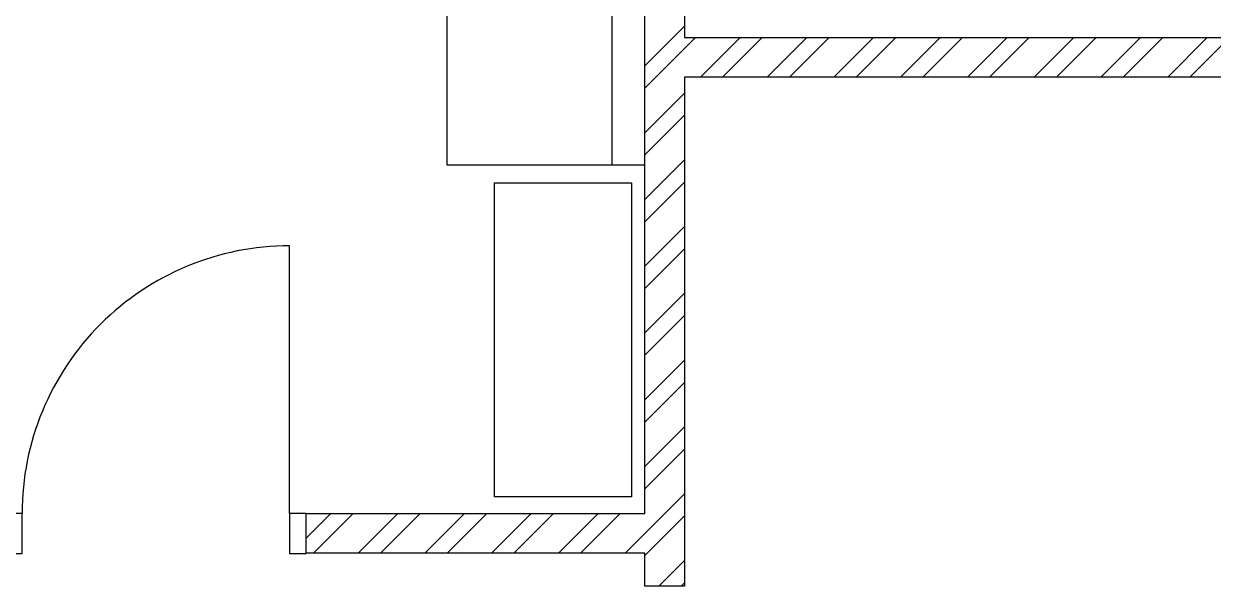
# Model space of a CAD drawing. Header units: millimetres. Extents: x 53645 to 137188, y 78097 to 135533.
# Drawn here: x 71951 to 75551, y 90153 to 91855 of the extents above; entities that cross this region are included whole.
import ezdxf

# ---------------------------------------------------------------- set-up
doc = ezdxf.new("R2010")
doc.units = ezdxf.units.MM

# ---------------------------------------------------------------- blocks, each defined once
blk = doc.blocks.new('*U65')
at = {"color": 0, "linetype": 'ByBlock', "ltscale": 10}
blk.add_lwpolyline([(-860, 0), (-860, 810, -0.414214), (-50, 0)], format="xyb", dxfattribs=at)
at = {"color": 0}
for points in [[(-910, 0), (-860, 0), (-860, -120.6), (-910, -120.6)], [(-50, 0), (0, 0), (0, -120.6), (-50, -120.6)]]:
    blk.add_lwpolyline(points, close=True, dxfattribs=at)
blk = doc.blocks.new('3432')
at = {"color": 0}
for points in [[(-5270.5, 6725), (-5270.4, 9150), (-7200.5, 9150), (-7200.5, 8550), (-5870.5, 8549.9), (-5870.5, 6725.1), (-5270.5, 6725.1)], [(-5270.5, 5670), (-5270.5, 9150)], [(-5150.5, 9150), (-5150.5, 7110)], [(-7200.5, 9050), (-7200.5, 9050), (-5370.4, 9050), (-5370.5, 6725.1)], [(-5270.5, 7024.4), (-5150.5, 7144.4)], [(-5150.5, 7077), (-5117.5, 7110)], [(-5150.5, 7110), (-3350.5, 7110)], [(-5102.8, 6990), (-4982.8, 7110)], [(-5035.5, 6990), (-4915.5, 7110)], [(-4900.8, 6990), (-4780.8, 7110)], [(-4833.4, 6990), (-4713.4, 7110)], [(-4698.7, 6990), (-4578.7, 7110)], [(-4631.3, 6990), (-4511.3, 7110)], [(-4496.6, 6990), (-4376.6, 7110)], [(-4429.3, 6990), (-4309.3, 7110)], [(-4294.6, 6990), (-4174.6, 7110)], [(-4227.2, 6990), (-4107.2, 7110)], [(-4092.5, 6990), (-3972.5, 7110)], [(-4025.2, 6990), (-3905.2, 7110)], [(-3890.5, 6990), (-3770.5, 7110)], [(-3823.1, 6990), (-3703.1, 7110)], [(-3688.4, 6990), (-3568.4, 7110)], [(-3621.1, 6990), (-3501.1, 7110)], [(-5270.5, 6957), (-5150.5, 7077)], [(-5150.5, 6990), (-5150.5, 5450)], [(-3350.5, 6990), (-5150.5, 6990)], [(-5270.5, 6822.3), (-5150.5, 6942.3)], [(-5270.5, 6755), (-5150.5, 6875)], [(-5270.5, 6620.3), (-5150.5, 6740.3)], [(-5270.5, 6552.9), (-5150.5, 6672.9)], [(-5270.5, 6418.2), (-5150.5, 6538.2)], [(-5270.5, 6350.9), (-5150.5, 6470.9)], [(-5270.5, 6216.2), (-5150.5, 6336.2)], [(-5270.5, 6148.8), (-5150.5, 6268.8)], [(-5270.5, 6014.1), (-5150.5, 6134.1)], [(-5270.5, 5946.8), (-5150.5, 6066.8)], [(-5270.5, 5812.1), (-5150.5, 5932.1)], [(-5270.5, 5744.7), (-5150.5, 5864.7)], [(-5270.5, 5610), (-5150.5, 5730)], [(-6295.8, 5594.9), (-6220.7, 5670)], [(-6295.8, 5550), (-6295.8, 5670)], [(-6295.8, 5670), (-5270.5, 5670)], [(-6273.4, 5550), (-6153.4, 5670)], [(-6138.7, 5550), (-6018.7, 5670)], [(-6071.3, 5550), (-5951.3, 5670)], [(-5936.6, 5550), (-5816.6, 5670)], [(-5869.3, 5550), (-5749.3, 5670)], [(-5734.6, 5550), (-5614.6, 5670)], [(-5667.2, 5550), (-5547.2, 5670)], [(-5532.5, 5550), (-5412.5, 5670)], [(-5465.2, 5550), (-5345.2, 5670)], [(-5270.5, 5542.6), (-5150.5, 5662.6)], [(-5330.4, 5550), (-5270.4, 5610)], [(-5270.5, 5550), (-6295.8, 5550)], [(-5270.5, 5450), (-5270.5, 5550)], [(-5228.4, 5450), (-5150.5, 5527.9)], [(-5150.5, 5450), (-5270.5, 5450)], [(-5161, 5450), (-5150.5, 5460.6)]]:
    blk.add_lwpolyline(points, dxfattribs=at)
blk.add_lwpolyline([(-5725.8, 6670.9), (-5311.6, 6670.9), (-5311.6, 5720.9), (-5725.8, 5720.9)], close=True, dxfattribs=at)
at = {"color": 0, "xscale": -1}
blk.add_blockref('*U65', (-7205.8, 5670), dxfattribs=at)

msp = doc.modelspace()

# ---------------------------------------------------------------- block references
msp.add_blockref('3432', (79101.6, 84702.8))

doc.saveas('drawing.dxf')
